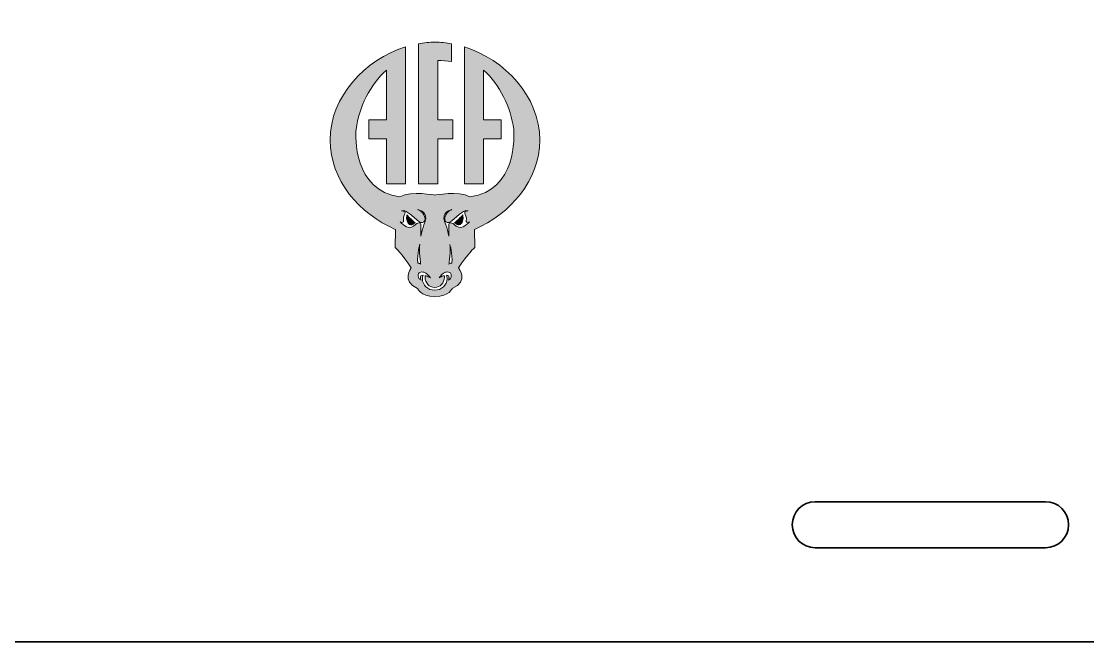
# Model space of a CAD drawing. Header units: millimetres. Extents: x 81 to 211, y 91 to 200.
# Drawn here: x 127.54 to 173.84, y 90.5 to 117.45 of the extents above; entities that cross this region are included whole.
import ezdxf

# ---------------------------------------------------------------- set-up
doc = ezdxf.new("R2010")
doc.units = ezdxf.units.MM
doc.header["$MEASUREMENT"] = 0
doc.layers.add('Borders', color=7, linetype='Continuous', lineweight=0)

msp = doc.modelspace()

# ---------------------------------------------------------------- hatches: boundary and pattern name
at = {"layer": 'Borders', "true_color": 0xed2024, "transparency": 33554687}
h = msp.add_hatch(color=240, dxfattribs=at)
h.dxf.hatch_style = 2
edge = h.paths.add_edge_path()
edge.add_spline(control_points=[(147.609, 110.392), (147.609, 110.392), (147.609, 112.338), (147.609, 112.338), (147.609, 112.338), (148.381, 112.338), (148.381, 112.338), (148.381, 112.338), (148.381, 113.165), (148.381, 113.165), (148.381, 113.165), (147.609, 113.165), (147.609, 113.165), (147.609, 113.165), (147.609, 115.333), (147.609, 115.333), (148.313, 114.695), (148.801, 113.725), (148.923, 112.757), (148.944, 112.486), (149.071, 110.102), (147.018, 109.827), (146.511, 110.104), (145.503, 109.897), (145.5, 109.897), (145.496, 109.897), (144.489, 110.104), (143.982, 109.827), (141.931, 110.102), (142.055, 112.481), (142.076, 112.756), (142.198, 113.725), (142.686, 114.695), (143.391, 115.333), (143.391, 115.333), (143.391, 113.165), (143.391, 113.165), (143.391, 113.165), (142.631, 113.165), (142.631, 113.165), (142.631, 113.165), (142.631, 112.338), (142.631, 112.338), (142.631, 112.338), (143.391, 112.338), (143.391, 112.338), (143.391, 112.338), (143.391, 110.392), (143.391, 110.392), (143.391, 110.392), (144.218, 110.392), (144.218, 110.392), (144.218, 110.392), (144.218, 116.338), (144.218, 116.338), (142.477, 115.795), (140.948, 114.19), (140.948, 112.293), (140.948, 110.559), (142.229, 109.068), (143.78, 108.411), (143.782, 108.406), (143.784, 108.401), (143.786, 108.397), (143.786, 108.397), (143.773, 107.623), (143.773, 107.623), (143.773, 107.623), (144.077, 107.353), (144.473, 106.737), (144.473, 106.737), (144.011, 106.148), (144.75, 105.848), (144.75, 105.848), (144.851, 105.501), (145.499, 105.5), (145.499, 105.5), (145.5, 105.5), (145.5, 105.5), (146.148, 105.501), (146.249, 105.848), (146.249, 105.848), (146.988, 106.148), (146.526, 106.737), (146.526, 106.737), (146.923, 107.353), (147.226, 107.623), (147.226, 107.623), (147.226, 107.623), (147.214, 108.397), (147.214, 108.397), (147.216, 108.401), (147.217, 108.406), (147.219, 108.411), (148.77, 109.068), (150.052, 110.559), (150.052, 112.293), (150.052, 114.189), (148.523, 115.795), (146.782, 116.338), (146.782, 116.338), (146.782, 110.392), (146.782, 110.392), (146.782, 110.392), (147.609, 110.392), (147.609, 110.392)], knot_values=[0, 0, 0, 0, 1, 1, 1, 2, 2, 2, 3, 3, 3, 4, 4, 4, 5, 5, 5, 6, 6, 6, 7, 7, 7, 8, 8, 8, 9, 9, 9, 10, 10, 10, 11, 11, 11, 12, 12, 12, 13, 13, 13, 14, 14, 14, 15, 15, 15, 16, 16, 16, 17, 17, 17, 18, 18, 18, 19, 19, 19, 20, 20, 20, 21, 21, 21, 22, 22, 22, 23, 23, 23, 24, 24, 24, 25, 25, 25, 26, 26, 26, 27, 27, 27, 28, 28, 28, 29, 29, 29, 30, 30, 30, 31, 31, 31, 32, 32, 32, 33, 33, 33, 34, 34, 34, 35, 35, 35, 35], degree=3, periodic=0)
edge = h.paths.add_edge_path()
edge.add_spline(control_points=[(145.059, 108.714), (145.059, 108.714), (144.985, 108.535), (144.95, 108.37), (144.95, 108.37), (144.894, 108.121), (144.894, 108.121), (144.894, 108.121), (144.887, 108.612), (144.887, 108.612), (144.887, 108.612), (144.888, 108.652), (144.864, 108.693), (144.788, 108.715), (144.723, 108.679), (144.663, 108.622), (144.557, 108.522), (144.407, 108.459), (144.267, 108.526), (144.165, 108.574), (144.065, 108.662), (143.988, 108.745), (144.097, 108.676), (144.136, 108.745), (144.136, 108.745), (144.15, 108.768), (144.129, 108.83), (144.129, 108.859), (144.128, 108.916), (144.141, 108.974), (144.161, 109.027), (144.178, 109.072), (144.222, 109.12), (144.192, 109.167), (144.174, 109.197), (144.085, 109.232), (144.051, 109.224), (144.199, 109.257), (144.317, 109.156), (144.426, 109.068), (144.562, 108.957), (144.694, 108.841), (144.833, 108.733), (144.91, 108.7), (145.016, 108.686), (145.059, 108.799), (145.104, 108.915), (145.013, 109.18), (144.757, 109.271), (144.757, 109.271), (145.252, 109.2), (145.059, 108.714)], knot_values=[0, 0, 0, 0, 1, 1, 1, 2, 2, 2, 3, 3, 3, 4, 4, 4, 5, 5, 5, 6, 6, 6, 7, 7, 7, 8, 8, 8, 9, 9, 9, 10, 10, 10, 11, 11, 11, 12, 12, 12, 13, 13, 13, 14, 14, 14, 15, 15, 15, 16, 16, 16, 17, 17, 17, 17], degree=3, periodic=0)
edge.add_line((145.059, 108.714), (145.059, 108.714))
edge = h.paths.add_edge_path()
edge.add_spline(control_points=[(146.161, 108.733), (146.301, 108.841), (146.433, 108.957), (146.569, 109.068), (146.677, 109.156), (146.795, 109.257), (146.944, 109.224), (146.909, 109.232), (146.821, 109.197), (146.803, 109.167), (146.773, 109.12), (146.816, 109.072), (146.833, 109.027), (146.854, 108.974), (146.867, 108.916), (146.866, 108.859), (146.866, 108.83), (146.845, 108.768), (146.858, 108.745), (146.858, 108.745), (146.897, 108.676), (147.006, 108.745), (146.929, 108.662), (146.83, 108.574), (146.727, 108.526), (146.587, 108.459), (146.437, 108.522), (146.332, 108.622), (146.271, 108.679), (146.206, 108.715), (146.131, 108.693), (146.106, 108.652), (146.108, 108.612), (146.108, 108.612), (146.108, 108.612), (146.101, 108.121), (146.101, 108.121), (146.101, 108.121), (146.045, 108.37), (146.045, 108.37), (146.01, 108.535), (145.936, 108.714), (145.936, 108.714), (145.742, 109.2), (146.238, 109.271), (146.238, 109.271), (145.981, 109.18), (145.891, 108.915), (145.936, 108.799), (145.979, 108.686), (146.084, 108.7), (146.161, 108.733)], knot_values=[0, 0, 0, 0, 1, 1, 1, 2, 2, 2, 3, 3, 3, 4, 4, 4, 5, 5, 5, 6, 6, 6, 7, 7, 7, 8, 8, 8, 9, 9, 9, 10, 10, 10, 11, 11, 11, 12, 12, 12, 13, 13, 13, 14, 14, 14, 15, 15, 15, 16, 16, 16, 17, 17, 17, 17], degree=3, periodic=0)
edge.add_line((146.161, 108.733), (146.161, 108.733))
edge = h.paths.add_edge_path()
edge.add_spline(control_points=[(144.879, 106.905), (144.819, 106.946), (144.753, 106.95), (144.753, 106.95), (144.719, 107.367), (144.842, 107.751), (144.842, 107.751), (144.796, 107.52), (144.879, 106.905), (144.879, 106.905)], knot_values=[0, 0, 0, 0, 1, 1, 1, 2, 2, 2, 3, 3, 3, 3], degree=3, periodic=0)
edge.add_line((144.879, 106.905), (144.879, 106.905))
edge = h.paths.add_edge_path()
edge.add_spline(control_points=[(146.235, 106.95), (146.235, 106.95), (146.17, 106.946), (146.109, 106.905), (146.109, 106.905), (146.192, 107.52), (146.146, 107.751), (146.146, 107.751), (146.27, 107.367), (146.235, 106.95)], knot_values=[0, 0, 0, 0, 1, 1, 1, 2, 2, 2, 3, 3, 3, 3], degree=3, periodic=0)
edge.add_line((146.235, 106.95), (146.235, 106.95))
edge = h.paths.add_edge_path()
edge.add_spline(control_points=[(145.07, 106.34), (145.07, 106.085), (145.259, 105.889), (145.491, 105.889), (145.722, 105.889), (145.911, 106.085), (145.911, 106.34), (145.911, 106.362), (145.909, 106.384), (145.907, 106.405), (145.889, 106.4), (145.874, 106.395), (145.865, 106.392), (145.806, 106.371), (145.745, 106.342), (145.678, 106.303), (145.748, 106.398), (145.842, 106.503), (145.965, 106.548), (145.99, 106.557), (146.018, 106.562), (146.046, 106.562), (146.114, 106.562), (146.169, 106.536), (146.195, 106.491), (146.228, 106.433), (146.211, 106.34), (146.175, 106.283), (146.151, 106.244), (146.112, 106.222), (146.082, 106.209), (146.096, 106.239), (146.111, 106.276), (146.114, 106.31), (146.116, 106.342), (146.109, 106.368), (146.092, 106.387), (146.072, 106.408), (146.042, 106.419), (146.001, 106.419), (146.001, 106.419), (145.997, 106.419), (145.997, 106.419), (146.016, 106.368), (146.026, 106.315), (146.026, 106.26), (146.026, 105.989), (145.786, 105.768), (145.491, 105.768), (145.195, 105.768), (144.954, 105.989), (144.954, 106.26), (144.954, 106.315), (144.965, 106.368), (144.984, 106.419), (144.984, 106.419), (144.978, 106.419), (144.978, 106.419), (144.937, 106.419), (144.907, 106.408), (144.888, 106.387), (144.87, 106.368), (144.863, 106.342), (144.866, 106.31), (144.869, 106.276), (144.883, 106.239), (144.897, 106.209), (144.868, 106.222), (144.829, 106.244), (144.804, 106.283), (144.769, 106.34), (144.751, 106.433), (144.785, 106.491), (144.809, 106.536), (144.865, 106.562), (144.933, 106.562), (144.962, 106.562), (144.99, 106.557), (145.015, 106.548), (145.138, 106.503), (145.231, 106.398), (145.301, 106.303), (145.234, 106.342), (145.173, 106.371), (145.114, 106.392), (145.105, 106.395), (145.091, 106.4), (145.075, 106.404), (145.072, 106.383), (145.07, 106.361), (145.07, 106.34)], knot_values=[0, 0, 0, 0, 1, 1, 1, 2, 2, 2, 3, 3, 3, 4, 4, 4, 5, 5, 5, 6, 6, 6, 7, 7, 7, 8, 8, 8, 9, 9, 9, 10, 10, 10, 11, 11, 11, 12, 12, 12, 13, 13, 13, 14, 14, 14, 15, 15, 15, 16, 16, 16, 17, 17, 17, 18, 18, 18, 19, 19, 19, 20, 20, 20, 21, 21, 21, 22, 22, 22, 23, 23, 23, 24, 24, 24, 25, 25, 25, 26, 26, 26, 27, 27, 27, 28, 28, 28, 29, 29, 29, 30, 30, 30, 30], degree=3, periodic=0)
edge.add_line((145.07, 106.34), (145.07, 106.34))
h = msp.add_hatch(color=240, dxfattribs=at)
h.dxf.hatch_style = 2
edge = h.paths.add_edge_path()
edge.add_spline(control_points=[(144.793, 115.675), (144.793, 115.675), (144.793, 110.392), (144.793, 110.392), (144.793, 110.392), (145.62, 110.392), (145.62, 110.392), (145.62, 110.392), (145.62, 112.338), (145.62, 112.338), (145.62, 112.338), (146.278, 112.338), (146.278, 112.338), (146.278, 112.338), (146.278, 113.165), (146.278, 113.165), (146.278, 113.165), (145.62, 113.165), (145.62, 113.165), (145.62, 113.165), (145.62, 115.744), (145.62, 115.744), (145.823, 115.744), (146.023, 115.742), (146.217, 115.702), (146.217, 115.702), (146.217, 116.474), (146.217, 116.474), (145.983, 116.514), (145.745, 116.55), (145.5, 116.55), (145.26, 116.55), (145.023, 116.515), (144.793, 116.476), (144.793, 116.476), (144.793, 115.675), (144.793, 115.675)], knot_values=[0, 0, 0, 0, 1, 1, 1, 2, 2, 2, 3, 3, 3, 4, 4, 4, 5, 5, 5, 6, 6, 6, 7, 7, 7, 8, 8, 8, 9, 9, 9, 10, 10, 10, 11, 11, 11, 12, 12, 12, 12], degree=3, periodic=0)
h = msp.add_hatch(color=240, dxfattribs=at)
h.dxf.hatch_style = 2
edge = h.paths.add_edge_path()
edge.add_spline(control_points=[(144.28, 109.047), (144.29, 109.034), (144.267, 108.918), (144.269, 108.891), (144.272, 108.85), (144.28, 108.809), (144.293, 108.769), (144.317, 108.692), (144.368, 108.615), (144.457, 108.612), (144.504, 108.611), (144.55, 108.635), (144.589, 108.662), (144.592, 108.664), (144.643, 108.709), (144.643, 108.709), (144.495, 108.782), (144.28, 109.047), (144.28, 109.047)], knot_values=[0, 0, 0, 0, 1, 1, 1, 2, 2, 2, 3, 3, 3, 4, 4, 4, 5, 5, 5, 6, 6, 6, 6], degree=3, periodic=0)
edge.add_line((144.28, 109.047), (144.28, 109.047))
h = msp.add_hatch(color=240, dxfattribs=at)
h.dxf.hatch_style = 2
edge = h.paths.add_edge_path()
edge.add_spline(control_points=[(146.702, 108.769), (146.714, 108.809), (146.723, 108.85), (146.726, 108.891), (146.727, 108.918), (146.704, 109.034), (146.715, 109.048), (146.714, 109.048), (146.499, 108.782), (146.351, 108.709), (146.351, 108.709), (146.403, 108.664), (146.406, 108.662), (146.445, 108.635), (146.49, 108.611), (146.538, 108.613), (146.627, 108.614), (146.678, 108.692), (146.702, 108.769)], knot_values=[0, 0, 0, 0, 1, 1, 1, 2, 2, 2, 3, 3, 3, 4, 4, 4, 5, 5, 5, 6, 6, 6, 6], degree=3, periodic=0)
edge.add_line((146.702, 108.769), (146.702, 108.769))

# ---------------------------------------------------------------- linework, layer by layer
at = {"layer": 'Borders', "color": 250, "lineweight": 35, "true_color": 0x231f20}
for points, knots in [([(210.5, 93.656), (210.5, 93.656), (210.5, 93.5), (210.5, 93.5), (210.5, 91.843), (209.157, 90.5), (207.5, 90.5), (207.5, 90.5), (83.5, 90.5), (83.5, 90.5), (81.843, 90.5), (80.5, 91.843), (80.5, 93.5), (80.5, 93.5), (80.5, 142.5), (80.5, 142.5), (80.5, 144.157), (81.843, 145.5), (83.5, 145.5), (81.843, 145.5), (80.5, 146.843), (80.5, 148.5), (80.5, 148.5), (80.5, 197.5), (80.5, 197.5), (80.5, 199.157), (81.843, 200.5), (83.5, 200.5), (83.5, 200.5), (207.5, 200.5), (207.5, 200.5), (209.157, 200.5), (210.5, 199.157), (210.5, 197.5), (210.5, 197.5), (210.5, 148.5), (210.5, 148.5), (210.5, 146.843), (209.157, 145.5), (207.5, 145.5), (209.157, 145.5), (210.5, 144.157), (210.5, 142.5), (210.5, 142.5), (210.5, 93.656), (210.5, 93.656)], [0, 0, 0, 0, 1, 1, 1, 2, 2, 2, 3, 3, 3, 4, 4, 4, 5, 5, 5, 6, 6, 6, 7, 7, 7, 8, 8, 8, 9, 9, 9, 10, 10, 10, 11, 11, 11, 12, 12, 12, 13, 13, 13, 14, 14, 14, 15, 15, 15, 15]), ([(172.014, 96.58), (172.566, 96.58), (173.015, 96.133), (173.015, 95.58), (173.015, 95.028), (172.566, 94.58), (172.014, 94.58), (172.014, 94.58), (162.014, 94.58), (162.014, 94.58), (161.462, 94.58), (161.014, 95.028), (161.014, 95.58), (161.014, 96.133), (161.462, 96.58), (162.014, 96.58), (162.014, 96.58), (172.014, 96.58), (172.014, 96.58)], [0, 0, 0, 0, 1, 1, 1, 2, 2, 2, 3, 3, 3, 4, 4, 4, 5, 5, 5, 6, 6, 6, 6])]:
    msp.add_open_spline(points, degree=3, knots=knots, dxfattribs=at)
at = {"layer": 'Borders'}
for points, knots in [([(147.609, 110.392), (147.609, 110.392), (147.609, 112.338), (147.609, 112.338), (147.609, 112.338), (148.381, 112.338), (148.381, 112.338), (148.381, 112.338), (148.381, 113.165), (148.381, 113.165), (148.381, 113.165), (147.609, 113.165), (147.609, 113.165), (147.609, 113.165), (147.609, 115.333), (147.609, 115.333), (148.313, 114.695), (148.801, 113.725), (148.923, 112.757), (148.944, 112.486), (149.071, 110.102), (147.018, 109.827), (146.511, 110.104), (145.503, 109.897), (145.5, 109.897), (145.496, 109.897), (144.489, 110.104), (143.982, 109.827), (141.931, 110.102), (142.055, 112.481), (142.076, 112.756), (142.198, 113.725), (142.686, 114.695), (143.391, 115.333), (143.391, 115.333), (143.391, 113.165), (143.391, 113.165), (143.391, 113.165), (142.631, 113.165), (142.631, 113.165), (142.631, 113.165), (142.631, 112.338), (142.631, 112.338), (142.631, 112.338), (143.391, 112.338), (143.391, 112.338), (143.391, 112.338), (143.391, 110.392), (143.391, 110.392), (143.391, 110.392), (144.218, 110.392), (144.218, 110.392), (144.218, 110.392), (144.218, 116.338), (144.218, 116.338), (142.477, 115.795), (140.948, 114.19), (140.948, 112.293), (140.948, 110.559), (142.229, 109.068), (143.78, 108.411), (143.782, 108.406), (143.784, 108.401), (143.786, 108.397), (143.786, 108.397), (143.773, 107.623), (143.773, 107.623), (143.773, 107.623), (144.077, 107.353), (144.473, 106.737), (144.473, 106.737), (144.011, 106.148), (144.75, 105.848), (144.75, 105.848), (144.851, 105.501), (145.499, 105.5), (145.499, 105.5), (145.5, 105.5), (145.5, 105.5), (146.148, 105.501), (146.249, 105.848), (146.249, 105.848), (146.988, 106.148), (146.526, 106.737), (146.526, 106.737), (146.923, 107.353), (147.226, 107.623), (147.226, 107.623), (147.226, 107.623), (147.214, 108.397), (147.214, 108.397), (147.216, 108.401), (147.217, 108.406), (147.219, 108.411), (148.77, 109.068), (150.052, 110.559), (150.052, 112.293), (150.052, 114.189), (148.523, 115.795), (146.782, 116.338), (146.782, 116.338), (146.782, 110.392), (146.782, 110.392), (146.782, 110.392), (147.609, 110.392), (147.609, 110.392)], [0, 0, 0, 0, 1, 1, 1, 2, 2, 2, 3, 3, 3, 4, 4, 4, 5, 5, 5, 6, 6, 6, 7, 7, 7, 8, 8, 8, 9, 9, 9, 10, 10, 10, 11, 11, 11, 12, 12, 12, 13, 13, 13, 14, 14, 14, 15, 15, 15, 16, 16, 16, 17, 17, 17, 18, 18, 18, 19, 19, 19, 20, 20, 20, 21, 21, 21, 22, 22, 22, 23, 23, 23, 24, 24, 24, 25, 25, 25, 26, 26, 26, 27, 27, 27, 28, 28, 28, 29, 29, 29, 30, 30, 30, 31, 31, 31, 32, 32, 32, 33, 33, 33, 34, 34, 34, 35, 35, 35, 35]), ([(144.793, 115.675), (144.793, 115.675), (144.793, 110.392), (144.793, 110.392), (144.793, 110.392), (145.62, 110.392), (145.62, 110.392), (145.62, 110.392), (145.62, 112.338), (145.62, 112.338), (145.62, 112.338), (146.278, 112.338), (146.278, 112.338), (146.278, 112.338), (146.278, 113.165), (146.278, 113.165), (146.278, 113.165), (145.62, 113.165), (145.62, 113.165), (145.62, 113.165), (145.62, 115.744), (145.62, 115.744), (145.823, 115.744), (146.023, 115.742), (146.217, 115.702), (146.217, 115.702), (146.217, 116.474), (146.217, 116.474), (145.983, 116.514), (145.745, 116.55), (145.5, 116.55), (145.26, 116.55), (145.023, 116.515), (144.793, 116.476), (144.793, 116.476), (144.793, 115.675), (144.793, 115.675)], [0, 0, 0, 0, 1, 1, 1, 2, 2, 2, 3, 3, 3, 4, 4, 4, 5, 5, 5, 6, 6, 6, 7, 7, 7, 8, 8, 8, 9, 9, 9, 10, 10, 10, 11, 11, 11, 12, 12, 12, 12]), ([(145.059, 108.714), (145.059, 108.714), (144.985, 108.535), (144.95, 108.37), (144.95, 108.37), (144.894, 108.121), (144.894, 108.121), (144.894, 108.121), (144.887, 108.612), (144.887, 108.612), (144.887, 108.612), (144.888, 108.652), (144.864, 108.693), (144.788, 108.715), (144.723, 108.679), (144.663, 108.622), (144.557, 108.522), (144.407, 108.459), (144.267, 108.526), (144.165, 108.574), (144.065, 108.662), (143.988, 108.745), (144.097, 108.676), (144.136, 108.745), (144.136, 108.745), (144.15, 108.768), (144.129, 108.83), (144.129, 108.859), (144.128, 108.916), (144.141, 108.974), (144.161, 109.027), (144.178, 109.072), (144.222, 109.12), (144.192, 109.167), (144.174, 109.197), (144.085, 109.232), (144.051, 109.224), (144.199, 109.257), (144.317, 109.156), (144.426, 109.068), (144.562, 108.957), (144.694, 108.841), (144.833, 108.733), (144.91, 108.7), (145.016, 108.686), (145.059, 108.799), (145.104, 108.915), (145.013, 109.18), (144.757, 109.271), (144.757, 109.271), (145.252, 109.2), (145.059, 108.714)], [0, 0, 0, 0, 1, 1, 1, 2, 2, 2, 3, 3, 3, 4, 4, 4, 5, 5, 5, 6, 6, 6, 7, 7, 7, 8, 8, 8, 9, 9, 9, 10, 10, 10, 11, 11, 11, 12, 12, 12, 13, 13, 13, 14, 14, 14, 15, 15, 15, 16, 16, 16, 17, 17, 17, 17]), ([(144.28, 109.047), (144.29, 109.034), (144.267, 108.918), (144.269, 108.891), (144.272, 108.85), (144.28, 108.809), (144.293, 108.769), (144.317, 108.692), (144.368, 108.615), (144.457, 108.612), (144.504, 108.611), (144.55, 108.635), (144.589, 108.662), (144.592, 108.664), (144.643, 108.709), (144.643, 108.709), (144.495, 108.782), (144.28, 109.047), (144.28, 109.047)], [0, 0, 0, 0, 1, 1, 1, 2, 2, 2, 3, 3, 3, 4, 4, 4, 5, 5, 5, 6, 6, 6, 6]), ([(146.161, 108.733), (146.301, 108.841), (146.433, 108.957), (146.569, 109.068), (146.677, 109.156), (146.795, 109.257), (146.944, 109.224), (146.909, 109.232), (146.821, 109.197), (146.803, 109.167), (146.773, 109.12), (146.816, 109.072), (146.833, 109.027), (146.854, 108.974), (146.867, 108.916), (146.866, 108.859), (146.866, 108.83), (146.845, 108.768), (146.858, 108.745), (146.858, 108.745), (146.897, 108.676), (147.006, 108.745), (146.929, 108.662), (146.83, 108.574), (146.727, 108.526), (146.587, 108.459), (146.437, 108.522), (146.332, 108.622), (146.271, 108.679), (146.206, 108.715), (146.131, 108.693), (146.106, 108.652), (146.108, 108.612), (146.108, 108.612), (146.108, 108.612), (146.101, 108.121), (146.101, 108.121), (146.101, 108.121), (146.045, 108.37), (146.045, 108.37), (146.01, 108.535), (145.936, 108.714), (145.936, 108.714), (145.742, 109.2), (146.238, 109.271), (146.238, 109.271), (145.981, 109.18), (145.891, 108.915), (145.936, 108.799), (145.979, 108.686), (146.084, 108.7), (146.161, 108.733)], [0, 0, 0, 0, 1, 1, 1, 2, 2, 2, 3, 3, 3, 4, 4, 4, 5, 5, 5, 6, 6, 6, 7, 7, 7, 8, 8, 8, 9, 9, 9, 10, 10, 10, 11, 11, 11, 12, 12, 12, 13, 13, 13, 14, 14, 14, 15, 15, 15, 16, 16, 16, 17, 17, 17, 17]), ([(146.702, 108.769), (146.714, 108.809), (146.723, 108.85), (146.726, 108.891), (146.727, 108.918), (146.704, 109.034), (146.715, 109.048), (146.714, 109.048), (146.499, 108.782), (146.351, 108.709), (146.351, 108.709), (146.403, 108.664), (146.406, 108.662), (146.445, 108.635), (146.49, 108.611), (146.538, 108.613), (146.627, 108.614), (146.678, 108.692), (146.702, 108.769)], [0, 0, 0, 0, 1, 1, 1, 2, 2, 2, 3, 3, 3, 4, 4, 4, 5, 5, 5, 6, 6, 6, 6]), ([(144.879, 106.905), (144.819, 106.946), (144.753, 106.95), (144.753, 106.95), (144.719, 107.367), (144.842, 107.751), (144.842, 107.751), (144.796, 107.52), (144.879, 106.905), (144.879, 106.905)], [0, 0, 0, 0, 1, 1, 1, 2, 2, 2, 3, 3, 3, 3]), ([(146.235, 106.95), (146.235, 106.95), (146.17, 106.946), (146.109, 106.905), (146.109, 106.905), (146.192, 107.52), (146.146, 107.751), (146.146, 107.751), (146.27, 107.367), (146.235, 106.95)], [0, 0, 0, 0, 1, 1, 1, 2, 2, 2, 3, 3, 3, 3]), ([(145.07, 106.34), (145.07, 106.085), (145.259, 105.889), (145.491, 105.889), (145.722, 105.889), (145.911, 106.085), (145.911, 106.34), (145.911, 106.362), (145.909, 106.384), (145.907, 106.405), (145.889, 106.4), (145.874, 106.395), (145.865, 106.392), (145.806, 106.371), (145.745, 106.342), (145.678, 106.303), (145.748, 106.398), (145.842, 106.503), (145.965, 106.548), (145.99, 106.557), (146.018, 106.562), (146.046, 106.562), (146.114, 106.562), (146.169, 106.536), (146.195, 106.491), (146.228, 106.433), (146.211, 106.34), (146.175, 106.283), (146.151, 106.244), (146.112, 106.222), (146.082, 106.209), (146.096, 106.239), (146.111, 106.276), (146.114, 106.31), (146.116, 106.342), (146.109, 106.368), (146.092, 106.387), (146.072, 106.408), (146.042, 106.419), (146.001, 106.419), (146.001, 106.419), (145.997, 106.419), (145.997, 106.419), (146.016, 106.368), (146.026, 106.315), (146.026, 106.26), (146.026, 105.989), (145.786, 105.768), (145.491, 105.768), (145.195, 105.768), (144.954, 105.989), (144.954, 106.26), (144.954, 106.315), (144.965, 106.368), (144.984, 106.419), (144.984, 106.419), (144.978, 106.419), (144.978, 106.419), (144.937, 106.419), (144.907, 106.408), (144.888, 106.387), (144.87, 106.368), (144.863, 106.342), (144.866, 106.31), (144.869, 106.276), (144.883, 106.239), (144.897, 106.209), (144.868, 106.222), (144.829, 106.244), (144.804, 106.283), (144.769, 106.34), (144.751, 106.433), (144.785, 106.491), (144.809, 106.536), (144.865, 106.562), (144.933, 106.562), (144.962, 106.562), (144.99, 106.557), (145.015, 106.548), (145.138, 106.503), (145.231, 106.398), (145.301, 106.303), (145.234, 106.342), (145.173, 106.371), (145.114, 106.392), (145.105, 106.395), (145.091, 106.4), (145.075, 106.404), (145.072, 106.383), (145.07, 106.361), (145.07, 106.34)], [0, 0, 0, 0, 1, 1, 1, 2, 2, 2, 3, 3, 3, 4, 4, 4, 5, 5, 5, 6, 6, 6, 7, 7, 7, 8, 8, 8, 9, 9, 9, 10, 10, 10, 11, 11, 11, 12, 12, 12, 13, 13, 13, 14, 14, 14, 15, 15, 15, 16, 16, 16, 17, 17, 17, 18, 18, 18, 19, 19, 19, 20, 20, 20, 21, 21, 21, 22, 22, 22, 23, 23, 23, 24, 24, 24, 25, 25, 25, 26, 26, 26, 27, 27, 27, 28, 28, 28, 29, 29, 29, 30, 30, 30, 30]), ([(172.014, 96.58), (172.566, 96.58), (173.015, 96.133), (173.015, 95.58), (173.015, 95.028), (172.566, 94.58), (172.014, 94.58), (172.014, 94.58), (162.014, 94.58), (162.014, 94.58), (161.462, 94.58), (161.014, 95.028), (161.014, 95.58), (161.014, 96.133), (161.462, 96.58), (162.014, 96.58), (162.014, 96.58), (172.014, 96.58), (172.014, 96.58)], [0, 0, 0, 0, 1, 1, 1, 2, 2, 2, 3, 3, 3, 4, 4, 4, 5, 5, 5, 6, 6, 6, 6])]:
    msp.add_open_spline(points, degree=3, knots=knots, dxfattribs=at)

doc.saveas('drawing.dxf')
